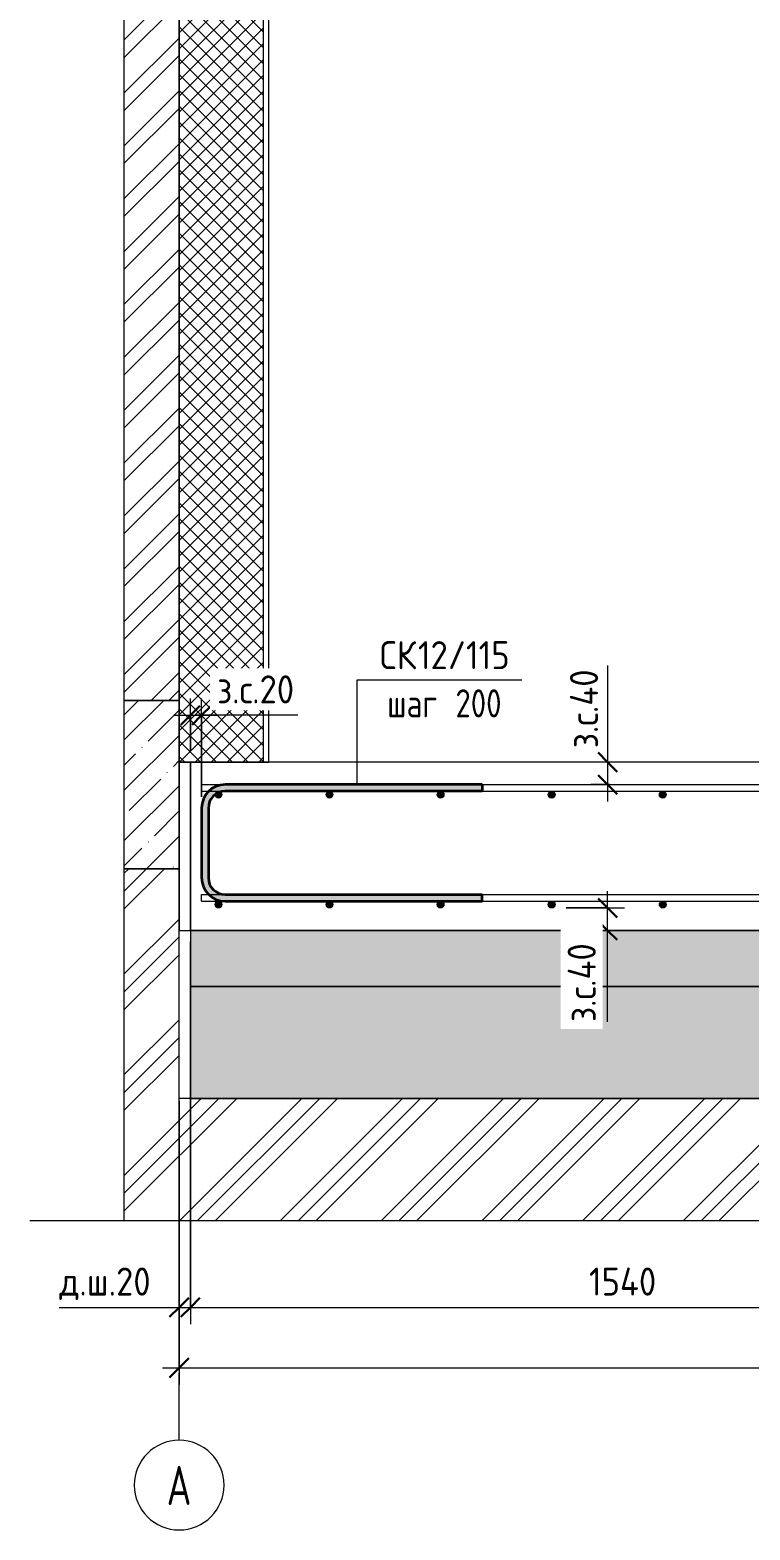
# Model space of a CAD drawing. Header units: millimetres. Extents: x -6516 to 17647, y -4389 to 6814.
# Drawn here: x -6516 to -5233, y -4389 to -1714 of the extents above; entities that cross this region are included whole.
import ezdxf

# ---------------------------------------------------------------- set-up
doc = ezdxf.new("R2010")
doc.units = ezdxf.units.MM
doc.linetypes.add('02 Штрихпунктирная _20 мм_', pattern=[25, 20, -2.5, 0, -2.5])
for name, color, linetype, lineweight in [('AA_Dim', 7, 'Continuous', 9), ('AA_Dim-20', 7, 'Continuous', 9), ('AA_Oformlenie', 7, 'Continuous', 9), ('AA_Vinoska', 7, 'Continuous', 9), ('AF_Perekritie', 7, 'Continuous', 60), ('AF_Perekritie_Грунт', 253, 'Continuous', 20), ('AF_Perekritie_Опалубка_Существующая', 253, 'Continuous', 20), ('AF_Stena', 7, 'Continuous', 60), ('AF_Stena_Опалубка', 253, 'Continuous', 20), ('AF_Stena_Опалубка_Существующая', 253, 'Continuous', 20), ('KR_Armatura', 7, 'Continuous', 20), ('KR_Armatura_Tonkie', 7, 'Continuous', 20), ('KR_Fundament', 7, 'Continuous', 20), ('Генплан', 7, 'Continuous', 9), ('Оси', 7, 'Continuous', 9)]:
    doc.layers.add(name, color=color, linetype=linetype, lineweight=lineweight)
doc.styles.add('ISOCPEUR', font='isocpeur.TTF', dxfattribs={"width": 0.7, "height": 70})
doc.styles.add('ISOCPEUR_1', font='isocpeur.TTF', dxfattribs={"width": 0.9, "height": 50})
doc.styles.add('ISOCPEUR_3', font='isocpeur.TTF', dxfattribs={"width": 0.8, "height": 50})
doc.dimstyles.new('00_Точн_3_знака__прозр_', dxfattribs={"dimscale": 304.8, "dimtxt": 50.137748, "dimasz": 0.111549, "dimexe": 0.098425, "dimexo": 0.065617, "dimgap": 0.006562, "dimtad": 1, "dimdec": 3, "dimrnd": 0.001, "dimdsep": 46, "dimtxsty": 'ISOCPEUR_1', "dimblk1": 'OBLIQUE', "dimblk2": 'OBLIQUE', "dimsah": 1, "dimcen": 0.09, "dimdle": 0.098425, "dimazin": 0, "dimtfac": 1, "dimtdec": 4, "dimtix": 1, "dimtmove": 1, "dimatfit": 3, "dimfxl": 1, "dimtvp": 1, "dimtolj": 1, "dimtzin": 0, "dimlwd": 18, "dimlwe": 18, "dimarcsym": 2})
doc.dimstyles.new('00_Точн_3_знака__прозр__1', dxfattribs={"dimscale": 304.8, "dimtxt": 50.137748, "dimasz": 0.111549, "dimexe": 0.098425, "dimexo": 0.065617, "dimgap": 0.006562, "dimtad": 1, "dimdec": 3, "dimrnd": 0.001, "dimdsep": 46, "dimtxsty": 'ISOCPEUR_1', "dimblk1": 'OBLIQUE', "dimblk2": 'OBLIQUE', "dimsah": 1, "dimcen": 0.09, "dimdle": 0.098425, "dimazin": 0, "dimtfac": 1, "dimtdec": 4, "dimtix": 1, "dimtmove": 0, "dimatfit": 3, "dimfxl": 1, "dimtvp": 1, "dimtolj": 1, "dimtzin": 0, "dimlwd": 18, "dimlwe": 18, "dimarcsym": 2})
doc.dimstyles.new('01_Точн_3_знака__непрозр_', dxfattribs={"dimscale": 304.8, "dimtxt": 50.137748, "dimasz": 0.111549, "dimexe": 0.098425, "dimexo": 0.065617, "dimgap": 0.019685, "dimtad": 1, "dimdec": 3, "dimrnd": 0.001, "dimdsep": 46, "dimtxsty": 'ISOCPEUR_1', "dimblk1": 'OBLIQUE', "dimblk2": 'OBLIQUE', "dimsah": 1, "dimcen": 0.09, "dimdle": 0.098425, "dimazin": 0, "dimtfac": 1, "dimtdec": 4, "dimtix": 1, "dimtmove": 1, "dimatfit": 3, "dimfxl": 1, "dimtvp": 1, "dimtfill": 1, "dimtolj": 1, "dimtzin": 0, "dimlwd": 18, "dimlwe": 18, "dimarcsym": 2})
doc.dimstyles.new('01_Точн_3_знака__непрозр__1', dxfattribs={"dimscale": 304.8, "dimtxt": 50.137748, "dimasz": 0.111549, "dimexe": 0.098425, "dimexo": 0.065617, "dimgap": 0.019685, "dimtad": 1, "dimdec": 3, "dimrnd": 0.001, "dimdsep": 46, "dimtxsty": 'ISOCPEUR_1', "dimblk1": 'OBLIQUE', "dimblk2": 'OBLIQUE', "dimsah": 1, "dimcen": 0.09, "dimdle": 0.098425, "dimazin": 0, "dimtfac": 1, "dimtdec": 4, "dimtix": 1, "dimtmove": 0, "dimatfit": 3, "dimfxl": 1, "dimtvp": 1, "dimtfill": 1, "dimtolj": 1, "dimtzin": 0, "dimlwd": 18, "dimlwe": 18, "dimarcsym": 2})

# ---------------------------------------------------------------- blocks, each defined once
blk = doc.blocks.new('Грунт - Грунт-3679763-КР_РЗ_Арм_1')
at = {"layer": 'Генплан'}
h = blk.add_hatch(dxfattribs=at)
h.set_pattern_fill('FP_1', color=256, style=0, pattern_type=2)
h.set_pattern_definition([(45, (-3218.36, -300), (-89.8026, 89.8026), []), (45, (-3186.61, -300), (0, 179.605), []), (45, (-3250.11, -300), (0, 179.605), [])])
h.paths.add_polyline_path([(-3403.9, -3837.5), (-3392.9, -3802.8), (-3381.9, -3837.5), (-3381.9, -3821.8), (-3359.4, -3821.8), (-3359.4, -3837.5), (43.1, -3837.5), (43.1, -3620), (-6250, -3620), (-6250, -3210), (-6348.4, -3210), (-6348.4, -3837.5), (-3980, -3837.5)])
for p, q in [((-6250, -3210), (-6348.4, -3210)), ((-6250, -3620), (-6250, -3210)), ((43.1, -3620), (-6250, -3620))]:
    blk.add_line(p, q, dxfattribs=at)
blk = doc.blocks.new('011_ЛинияОбрыва _ЭлУзла_Линия_ - Тип 1-3750527-КР_РЗ_Арм_1')
at = {"layer": 'AA_Oformlenie'}
blk.add_line((-6348.4, -1501.4), (-6348.4, -3837.5), dxfattribs=at)
blk = doc.blocks.new('011_ЛинияОбрыва _ЭлУзла_Линия_ - Тип 1-3712224-КР_РЗ_Арм_1')
at = {"layer": 'AA_Oformlenie'}
blk.add_line((-6515.9, -3837.5), (-3403.9, -3837.5), dxfattribs=at)
blk = doc.blocks.new('Ось сетки - d_4мм-2765513-КР_РЗ_Арм_1')
at = {"layer": 'Оси'}
for start, end in [(360, 180), (360, 180), (180, 360), (180, 360)]:
    blk.add_arc((0, -4309.3), 80, start, end, dxfattribs=at)
blk = doc.blocks.new('DIMBLOCK9-КР_РЗ_Арм_1')
at = {"layer": 'AA_Dim-20', "lineweight": 30}
for p, q in [((-5486.3, -3280), (-5503.3, -3263)), ((-5486.3, -3280), (-5469.3, -3297)), ((-5486.3, -3320), (-5503.3, -3303)), ((-5486.3, -3320), (-5469.3, -3337))]:
    blk.add_line(p, q, dxfattribs=at)
at = {"layer": 'AA_Dim-20', "lineweight": 18}
for p, q in [((-5486.3, -3350), (-5486.3, -3250)), ((-5560, -3280), (-5456.3, -3280)), ((-5486.3, -3280), (-5560, -3280)), ((-5486.3, -3315.8), (-5486.3, -3300)), ((-5486.3, -3483.4), (-5486.3, -3315.8)), ((-5490.3, -3320), (-5456.3, -3320)), ((-5486.3, -3320), (-5490.3, -3320))]:
    blk.add_line(p, q, dxfattribs=at)
at = {"layer": 'AA_Dim-20', "color": 0, "lineweight": 18, "insert": (-5557.4, -3483.4), "char_height": 50, "width": 177.09, "attachment_point": 1, "rotation": 90, "line_spacing_factor": 1.135194, "style": 'ISOCPEUR_1', "bg_fill": 3, "box_fill_scale": 1.25, "bg_fill_color": 256, "bg_fill_true_color": 13158600, "bg_fill_transparency": 0}
blk.add_mtext('з.с.40', dxfattribs=at)
blk = doc.blocks.new('_Oblique')
at = {"color": 0, "linetype": 'ByBlock', "lineweight": -2}
blk.add_line((-0.5, -0.5), (0.5, 0.5), dxfattribs=at)
blk = doc.blocks.new('DIMBLOCK10-КР_РЗ_Арм_1')
at = {"layer": 'AA_Dim-20', "lineweight": 18}
for p, q in [((-5486.3, -2847.5), (-5486.3, -3015.1)), ((-5486.3, -2990), (-5486.3, -3090)), ((-5482.2, -3020), (-5516.3, -3020)), ((-5486.3, -3015.1), (-5486.3, -3040)), ((-5486.3, -3020), (-5482.2, -3020)), ((-5482.2, -3060), (-5516.3, -3060)), ((-5486.3, -3060), (-5482.2, -3060))]:
    blk.add_line(p, q, dxfattribs=at)
at = {"layer": 'AA_Dim-20', "lineweight": 30}
for p, q in [((-5486.3, -3020), (-5503.3, -3003)), ((-5486.3, -3020), (-5469.3, -3037)), ((-5486.3, -3060), (-5503.3, -3043)), ((-5486.3, -3060), (-5469.3, -3077))]:
    blk.add_line(p, q, dxfattribs=at)
at = {"layer": 'AA_Dim-20', "color": 0, "lineweight": 18, "insert": (-5553.4, -2995.1), "char_height": 50, "width": 177.09, "attachment_point": 1, "rotation": 90, "line_spacing_factor": 1.135194, "style": 'ISOCPEUR_1'}
blk.add_mtext('з.с.40', dxfattribs=at)
blk = doc.blocks.new('DIMBLOCK11-КР_РЗ_Арм_1')
at = {"layer": 'AA_Dim-20', "lineweight": 18}
for p, q in [((-6250, -3624.8), (-6250, -4130.1)), ((-6250, -4100.1), (-6250, -3624.8)), ((0, -3624.8), (0, -4130.1)), ((0, -4100.1), (0, -3624.8)), ((-6280, -4100.1), (30, -4100.1))]:
    blk.add_line(p, q, dxfattribs=at)
at = {"layer": 'AA_Dim-20', "lineweight": 30}
for p, q in [((-6250, -4100.1), (-6233, -4083.1)), ((0, -4100.1), (17, -4083.1)), ((-6250, -4100.1), (-6267, -4117.1)), ((0, -4100.1), (-17, -4117.1))]:
    blk.add_line(p, q, dxfattribs=at)
at = {"layer": 'AA_Dim-20', "color": 0, "lineweight": 18, "insert": (-3187.4, -4033), "char_height": 50, "width": 149.846, "attachment_point": 1, "line_spacing_factor": 1.135194, "style": 'ISOCPEUR_1'}
blk.add_mtext('6250', dxfattribs=at)
blk = doc.blocks.new('DIMBLOCK12-КР_РЗ_Арм_1')
at = {"layer": 'AA_Dim-20', "lineweight": 18}
for p, q in [((-6230, -3000), (-6230, -2906.4)), ((-6210, -3082), (-6210, -2906.4)), ((-6260, -2936.4), (-6180, -2936.4)), ((-6230, -2936.4), (-6230, -3000)), ((-6202.4, -2936.4), (-6220, -2936.4)), ((-6210, -2936.4), (-6210, -3082)), ((-6038.7, -2936.4), (-6202.4, -2936.4))]:
    blk.add_line(p, q, dxfattribs=at)
at = {"layer": 'AA_Dim-20', "lineweight": 30}
for p, q in [((-6230, -2936.4), (-6247, -2953.4)), ((-6230, -2936.4), (-6213, -2919.4)), ((-6210, -2936.4), (-6227, -2953.4)), ((-6210, -2936.4), (-6193, -2919.4))]:
    blk.add_line(p, q, dxfattribs=at)
at = {"layer": 'AA_Dim-20', "color": 0, "lineweight": 18, "insert": (-6182.4, -2865.3), "char_height": 50, "width": 172.55, "attachment_point": 1, "line_spacing_factor": 1.135194, "style": 'ISOCPEUR_1', "bg_fill": 3, "box_fill_scale": 1.25, "bg_fill_color": 256, "bg_fill_true_color": 13158600, "bg_fill_transparency": 0}
blk.add_mtext('з.с.20', dxfattribs=at)
blk = doc.blocks.new('042_М_Арматуры - Диам длина поз _ Шаг-2260295-КР_РЗ_Арм_1')
at = {"layer": 'AA_Vinoska'}
blk.add_line((-860.2, -1582.4), (-580.2, -1582.4), dxfattribs=at)
blk = doc.blocks.new('DIMBLOCK33-КР_РЗ_Арм_1')
at = {"layer": 'AA_Dim-20', "lineweight": 18}
for p, q in [((-6230, -3340), (-6230, -4022.4)), ((-6230, -3992.4), (-6230, -3340)), ((-6250, -3624.8), (-6250, -4022.4)), ((-6250, -3992.4), (-6250, -3624.8)), ((-6463.7, -3992.4), (-6283.8, -3992.4)), ((-6283.8, -3992.4), (-6240, -3992.4)), ((-6280, -3992.4), (-6230, -3992.4))]:
    blk.add_line(p, q, dxfattribs=at)
at = {"layer": 'AA_Dim-20', "lineweight": 30}
for p, q in [((-6250, -3992.4), (-6233, -3975.4)), ((-6230, -3992.4), (-6213, -3975.4)), ((-6250, -3992.4), (-6267, -4009.4)), ((-6230, -3992.4), (-6247, -4009.4))]:
    blk.add_line(p, q, dxfattribs=at)
at = {"layer": 'AA_Dim-20', "color": 0, "lineweight": 18, "insert": (-6463.7, -3921.3), "char_height": 50, "width": 191.848, "attachment_point": 1, "line_spacing_factor": 1.135194, "style": 'ISOCPEUR_1', "bg_fill": 3, "box_fill_scale": 1.25, "bg_fill_color": 256, "bg_fill_true_color": 13158600, "bg_fill_transparency": 0}
blk.add_mtext('д.ш.20', dxfattribs=at)
blk = doc.blocks.new('DIMBLOCK34-КР_РЗ_Арм_1')
at = {"layer": 'AA_Dim-20', "lineweight": 18}
for p, q in [((-4690, -3040), (-4690, -4022.4)), ((-4690, -3992.4), (-4690, -3040)), ((-6230, -3340), (-6230, -4022.4)), ((-6230, -3992.4), (-6230, -3340)), ((-6230, -3992.4), (-4690, -3992.4))]:
    blk.add_line(p, q, dxfattribs=at)
at = {"layer": 'AA_Dim-20', "lineweight": 30}
for p, q in [((-6230, -3992.4), (-6213, -3975.4)), ((-4690, -3992.4), (-4673, -3975.4)), ((-6230, -3992.4), (-6247, -4009.4)), ((-4690, -3992.4), (-4707, -4009.4))]:
    blk.add_line(p, q, dxfattribs=at)
at = {"layer": 'AA_Dim-20', "color": 0, "lineweight": 18, "insert": (-5519.6, -3921.3), "char_height": 50, "width": 143.034, "attachment_point": 1, "line_spacing_factor": 1.135194, "style": 'ISOCPEUR_1', "bg_fill": 3, "box_fill_scale": 1.25, "bg_fill_color": 256, "bg_fill_true_color": 13158600, "bg_fill_transparency": 0}
blk.add_mtext('1540', dxfattribs=at)

msp = doc.modelspace()

# ---------------------------------------------------------------- hatches: boundary and pattern name
at = {"layer": 'AF_Perekritie', "lineweight": 9}
h = msp.add_hatch(dxfattribs=at)
h.set_pattern_fill('FP_5', color=256, style=0, pattern_type=2)
h.set_pattern_definition([(45, (-3218.36, -300), (-44.9013, 44.9013), []), (45, (-3173.46, -300), (-44.9013, 44.9013), [79.375, -15.875, 0.67056, -15.204])])
h.paths.add_polyline_path([(-6250, -3210), (-6250, -2910), (-6348.3533, -2910), (-6348.3533, -3210)])
h = msp.add_hatch(dxfattribs=at)
h.set_pattern_fill('FP_2', color=256, style=0, pattern_type=2)
h.set_pattern_definition([(50, (-3218.36, -300), (145.7474, -12.7507), [15.24, -167.64]), (355, (-3218.36, -300), (-28.194, 152.846), [12.192, -134.112]), (100.451, (-3206.22, -301.06), (117.554, 140.0937), [12.952, -142.472]), (46.184, (-3218.36, -259.36), (216.8635, -33.634), [22.86, -251.46]), (96.636, (-3200.3, -262.16), (189.922, 197.942), [19.428, -213.708]), (351.184, (-3218.36, -259.36), (189.925, 197.94), [18.288, -201.168]), (21, (-3198.04, -269.52), (121.292, -81.8118), [15.24, -167.64]), (326, (-3198.04, -269.52), (49.442, 147.3507), [12.192, -134.112]), (71.451, (-3187.93, -276.34), (170.734, 65.5375), [12.952, -142.472]), (37.5, (-3218.363, -300), (2.47086, 67.64346), [6.706, -125.781, 6.706, -129.438, -134.62]), (37.5, (-3218.363, -300), (2.47086, 67.64346), [-268.63, 6.706, -127.914]), (7.5, (-3218.36, -300), (53.4554, 80.144), [6.706, -70.917, 6.706, -122.733, -51.308]), (7.5, (-3218.36, -300), (53.4554, 80.144), [-207.061, 6.706, -44.602]), (327.5, (-3263.677, -300), (108.4723, -4.58285), [6.706, -44.094, 6.706, -151.79, -210.312]), (327.5, (-3263.677, -300), (108.4723, -4.58285), [-209.296, 6.706, -203.606]), (317.5, (-3284, -300), (118.503, 20.3417), [6.706, -59.334, 6.706, -98.552, -149.352]), (317.5, (-3284, -300), (118.503, 20.3417), [-171.298, 6.706, -142.646])])
h.paths.add_polyline_path([(-6230, -3420), (-90, -3420), (-90, -3320), (-6230, -3320)])
at = {"layer": 'AF_Stena', "lineweight": 9}
h = msp.add_hatch(dxfattribs=at)
h.set_pattern_fill('FP_3', color=256, style=0, pattern_type=2)
h.set_pattern_definition([(45, (-3218.36, -300), (-47.1463, 47.1463), []), (45, (-3186.93, -300), (-47.1463, 47.1463), [])])
h.paths.add_polyline_path([(-6348.3533, -2910), (-6250, -2910), (-6250, -300), (-6348.3533, -300), (-6348.3533, -1456.854), (-6313.7123, -1467.854), (-6348.3533, -1478.854), (-6332.6523, -1478.854), (-6332.6523, -1501.3775), (-6348.3533, -1501.3775), (-6348.3533, -1597.588)])
h = msp.add_hatch(dxfattribs=at)
h.set_pattern_fill('FP_4', color=256, style=0, pattern_type=2)
h.set_pattern_definition([(45, (-3218.363, -300), (-14.14214, 14.14214), []), (135, (-3218.363, -300), (-14.14214, -14.14214), [])])
h.paths.add_polyline_path([(-6250, -3020), (-6100, -3020), (-6100, -650), (-6250, -650), (-6250, -1597.588)])
at = {"layer": 'KR_Armatura', "lineweight": 9}
h = msp.add_hatch(color=256, dxfattribs=at)
edge = h.paths.add_edge_path()
edge.add_arc((-6180, -3078), 6, 0, 360)
for points in [[(-6183, -3083.1962), (-6177, -3083.1962), (-6174, -3078), (-6177, -3072.8038), (-6183, -3072.8038), (-6186, -3078)], [(-5985, -3083.1962), (-5979, -3083.1962), (-5976, -3078), (-5979, -3072.8038), (-5985, -3072.8038), (-5988, -3078)], [(-5787, -3083.1962), (-5781, -3083.1962), (-5778, -3078), (-5781, -3072.8038), (-5787, -3072.8038), (-5790, -3078)], [(-5589, -3083.1962), (-5583, -3083.1962), (-5580, -3078), (-5583, -3072.8038), (-5589, -3072.8038), (-5592, -3078)], [(-5391, -3083.1962), (-5385, -3083.1962), (-5382, -3078), (-5385, -3072.8038), (-5391, -3072.8038), (-5394, -3078)], [(-6183, -3279.1962), (-6177, -3279.1962), (-6174, -3274), (-6177, -3268.8038), (-6183, -3268.8038), (-6186, -3274)], [(-5985, -3279.1962), (-5979, -3279.1962), (-5976, -3274), (-5979, -3268.8038), (-5985, -3268.8038), (-5988, -3274)], [(-5787, -3279.1962), (-5781, -3279.1962), (-5778, -3274), (-5781, -3268.8038), (-5787, -3268.8038), (-5790, -3274)], [(-5589, -3279.1962), (-5583, -3279.1962), (-5580, -3274), (-5583, -3268.8038), (-5589, -3268.8038), (-5592, -3274)], [(-5391, -3279.1962), (-5385, -3279.1962), (-5382, -3274), (-5385, -3268.8038), (-5391, -3268.8038), (-5394, -3274)]]:
    msp.add_hatch(color=256, dxfattribs=at).paths.add_polyline_path(points)
h = msp.add_hatch(color=256, dxfattribs=at)
edge = h.paths.add_edge_path()
edge.add_arc((-5982, -3078), 6, 0, 360)
h = msp.add_hatch(color=256, dxfattribs=at)
edge = h.paths.add_edge_path()
edge.add_arc((-5784, -3078), 6, 0, 360)
h = msp.add_hatch(color=256, dxfattribs=at)
edge = h.paths.add_edge_path()
edge.add_arc((-5586, -3078), 6, 0, 360)
h = msp.add_hatch(color=256, dxfattribs=at)
edge = h.paths.add_edge_path()
edge.add_arc((-5388, -3078), 6, 0, 360)
h = msp.add_hatch(color=256, dxfattribs=at)
edge = h.paths.add_edge_path()
edge.add_arc((-6180, -3274), 6, 0, 360)
h = msp.add_hatch(color=256, dxfattribs=at)
edge = h.paths.add_edge_path()
edge.add_arc((-5982, -3274), 6, 0, 360)
h = msp.add_hatch(color=256, dxfattribs=at)
edge = h.paths.add_edge_path()
edge.add_arc((-5784, -3274), 6, 0, 360)
h = msp.add_hatch(color=256, dxfattribs=at)
edge = h.paths.add_edge_path()
edge.add_arc((-5586, -3274), 6, 0, 360)
h = msp.add_hatch(color=256, dxfattribs=at)
edge = h.paths.add_edge_path()
edge.add_arc((-5388, -3274), 6, 0, 360)
at = {"layer": 'KR_Armatura_Tonkie'}
for color, points in [(250, [(-6198, -3102), (-6196.9778, -3094.2354), (-6193.9808, -3087), (-6189.2132, -3080.7868), (-6183, -3076.0192), (-6175.7646, -3073.0222), (-6168, -3072), (-6168, -3060), (-6178.8704, -3061.4311), (-6189, -3065.6269), (-6197.6985, -3072.3015), (-6204.3731, -3081), (-6208.5689, -3091.1296), (-6210, -3102)]), (256, [(-6168, -3072), (-5710, -3072), (-5710, -3060), (-6168, -3060)]), (250, [(-6210, -3226), (-6198, -3226), (-6198, -3102), (-6210, -3102)]), (250, [(-6168, -3268), (-6168, -3256), (-6175.7646, -3254.9778), (-6183, -3251.9808), (-6189.2132, -3247.2132), (-6193.9808, -3241), (-6196.9778, -3233.7646), (-6198, -3226), (-6210, -3226), (-6208.5689, -3236.8704), (-6204.3731, -3247), (-6197.6985, -3255.6985), (-6189, -3262.3731), (-6178.8704, -3266.5689)]), (250, [(-5710, -3268), (-5710, -3256), (-6168, -3256), (-6168, -3268)])]:
    msp.add_hatch(color=color, dxfattribs=at).paths.add_polyline_path(points)
at = {"layer": 'KR_Fundament', "lineweight": 9}
h = msp.add_hatch(dxfattribs=at)
h.set_pattern_fill('FP_6', color=256, style=0, pattern_type=2)
h.set_pattern_definition([(0, (-3218.363, -300), (162.56, 40.64), [6.706, -115.214, 6.706, -115.214, -650.24]), (0, (-3218.363, -300), (162.56, 40.64), [-243.84, 6.706, -237.134, 6.706, -115.214, -284.48]), (0, (-3218.363, -300), (162.56, 40.64), [-609.6, 6.706, -74.574, 6.706, -196.494]), (120, (-3157.403, -279.68), (-116.47527, 120.4611), [6.706, -115.214, 6.706, -115.214, -650.24]), (120, (-3157.403, -279.68), (-116.47527, 120.4611), [-243.84, 6.706, -237.134, 6.706, -115.214, -284.48]), (120, (-3157.403, -279.68), (-116.47527, 120.4611), [-609.6, 6.706, -74.574, 6.706, -196.494]), (240, (-3137.083, -198.4), (-46.08473, -161.1011), [6.706, -115.214, 6.706, -115.214, -650.24]), (240, (-3137.083, -198.4), (-46.08473, -161.1011), [-243.84, 6.706, -237.134, 6.706, -115.214, -284.48]), (240, (-3137.083, -198.4), (-46.08473, -161.1011), [-609.6, 6.706, -74.574, 6.706, -196.494])])
h.paths.add_polyline_path([(-6230, -3620), (43.0982, -3620), (43.0982, -1981.2521), (27.3971, -1981.2521), (27.3971, -1958.7287), (43.0982, -1958.7287), (8.4572, -1947.7287), (43.0982, -1936.7287), (43.0982, -80), (-190, -80), (-190, -3320), (-90, -3320), (-90, -3420), (-6230, -3420)])

# ---------------------------------------------------------------- linework, layer by layer
at = {"layer": 'AA_Vinoska'}
for p, q in [((-5932.6628, -2873.192), (-5919.329, -2873.192)), ((-5932.6628, -3061.77), (-5932.6628, -2873.192))]:
    msp.add_line(p, q, dxfattribs=at)
at = {"layer": 'AF_Perekritie_Грунт'}
for p, q in [((-90, -3320), (-6230, -3320)), ((-6230, -3320), (-6230, -3420)), ((-6230, -3420), (-90, -3420))]:
    msp.add_line(p, q, dxfattribs=at)
at = {"layer": 'AF_Perekritie_Опалубка_Существующая'}
for p, q in [((-6250, -2910), (-6348.3533, -2910)), ((-6250, -3210), (-6250, -2910)), ((-6348.3533, -3210), (-6250, -3210))]:
    msp.add_line(p, q, dxfattribs=at)
at = {"layer": 'AF_Stena_Опалубка'}
for p, q in [((-6250, -3020), (-6250, -3320)), ((-6230, -3020), (-6250, -3020)), ((-6230, -3320), (-6230, -3020)), ((-6250, -3320), (-6230, -3320))]:
    msp.add_line(p, q, dxfattribs=at)
at = {"layer": 'AF_Stena_Опалубка_Существующая'}
for p, q in [((-6250, -2910), (-6250, -300)), ((-6250, -650), (-6250, -3020)), ((-6100, -650), (-6100, -3020)), ((-6090, -3020), (-6090, -650)), ((-6348.3533, -2910), (-6250, -2910)), ((-6250, -3020), (-6090, -3020))]:
    msp.add_line(p, q, dxfattribs=at)
at = {"layer": 'KR_Armatura', "lineweight": 9}
for p, q in [((-6183, -3072.8038), (-6186, -3078)), ((-6177, -3072.8038), (-6183, -3072.8038)), ((-6174, -3078), (-6177, -3072.8038)), ((-5985, -3072.8038), (-5988, -3078)), ((-5979, -3072.8038), (-5985, -3072.8038)), ((-5976, -3078), (-5979, -3072.8038)), ((-5787, -3072.8038), (-5790, -3078)), ((-5781, -3072.8038), (-5787, -3072.8038)), ((-5778, -3078), (-5781, -3072.8038)), ((-5589, -3072.8038), (-5592, -3078)), ((-5583, -3072.8038), (-5589, -3072.8038)), ((-5580, -3078), (-5583, -3072.8038)), ((-5391, -3072.8038), (-5394, -3078)), ((-5385, -3072.8038), (-5391, -3072.8038)), ((-5382, -3078), (-5385, -3072.8038)), ((-6186, -3078), (-6183, -3083.1962)), ((-6183, -3083.1962), (-6177, -3083.1962)), ((-6177, -3083.1962), (-6174, -3078)), ((-5988, -3078), (-5985, -3083.1962)), ((-5985, -3083.1962), (-5979, -3083.1962)), ((-5979, -3083.1962), (-5976, -3078)), ((-5790, -3078), (-5787, -3083.1962)), ((-5787, -3083.1962), (-5781, -3083.1962)), ((-5781, -3083.1962), (-5778, -3078)), ((-5592, -3078), (-5589, -3083.1962)), ((-5589, -3083.1962), (-5583, -3083.1962)), ((-5583, -3083.1962), (-5580, -3078)), ((-5394, -3078), (-5391, -3083.1962)), ((-5391, -3083.1962), (-5385, -3083.1962)), ((-5385, -3083.1962), (-5382, -3078)), ((-6183, -3268.8038), (-6186, -3274)), ((-6186, -3274), (-6183, -3279.1962)), ((-6177, -3268.8038), (-6183, -3268.8038)), ((-6183, -3279.1962), (-6177, -3279.1962)), ((-6174, -3274), (-6177, -3268.8038)), ((-6177, -3279.1962), (-6174, -3274)), ((-5985, -3268.8038), (-5988, -3274)), ((-5988, -3274), (-5985, -3279.1962)), ((-5979, -3268.8038), (-5985, -3268.8038)), ((-5985, -3279.1962), (-5979, -3279.1962)), ((-5976, -3274), (-5979, -3268.8038)), ((-5979, -3279.1962), (-5976, -3274)), ((-5787, -3268.8038), (-5790, -3274)), ((-5790, -3274), (-5787, -3279.1962)), ((-5781, -3268.8038), (-5787, -3268.8038)), ((-5787, -3279.1962), (-5781, -3279.1962)), ((-5778, -3274), (-5781, -3268.8038)), ((-5781, -3279.1962), (-5778, -3274)), ((-5589, -3268.8038), (-5592, -3274)), ((-5592, -3274), (-5589, -3279.1962)), ((-5583, -3268.8038), (-5589, -3268.8038)), ((-5589, -3279.1962), (-5583, -3279.1962)), ((-5580, -3274), (-5583, -3268.8038)), ((-5583, -3279.1962), (-5580, -3274)), ((-5391, -3268.8038), (-5394, -3274)), ((-5394, -3274), (-5391, -3279.1962)), ((-5385, -3268.8038), (-5391, -3268.8038)), ((-5391, -3279.1962), (-5385, -3279.1962)), ((-5382, -3274), (-5385, -3268.8038)), ((-5385, -3279.1962), (-5382, -3274))]:
    msp.add_line(p, q, dxfattribs=at)
for centre in [(-6180, -3078), (-5982, -3078), (-5784, -3078), (-5586, -3078), (-5388, -3078), (-6180, -3274), (-5982, -3274), (-5784, -3274), (-5586, -3274), (-5388, -3274)]:
    msp.add_circle(centre, 6, dxfattribs=at)
at = {"layer": 'KR_Armatura_Tonkie'}
for p, q in [((-6210, -3060), (-210, -3060)), ((-6210, -3072), (-6210, -3060)), ((-6210, -3072), (-210, -3072)), ((-6210, -3256), (-210, -3256)), ((-6210, -3268), (-6210, -3256)), ((-6210, -3268), (-210, -3268))]:
    msp.add_line(p, q, dxfattribs=at)
at = {"layer": 'KR_Armatura_Tonkie', "lineweight": 35}
for p, q in [((-5710, -3060), (-6168, -3060)), ((-5710, -3072), (-6168, -3072)), ((-5710, -3060), (-5710, -3072)), ((-6210, -3102), (-6210, -3226)), ((-6198, -3102), (-6198, -3226)), ((-6168, -3256), (-5710, -3256)), ((-5710, -3268), (-5710, -3256)), ((-6168, -3268), (-5710, -3268))]:
    msp.add_line(p, q, dxfattribs=at)
for centre, radius, start, end in [((-6168, -3102), 42, 90, 180), ((-6168, -3102), 30, 90, 180), ((-6168, -3226), 42, 180, 270), ((-6168, -3226), 30, 180, 270)]:
    msp.add_arc(centre, radius, start, end, dxfattribs=at)
at = {"layer": 'KR_Fundament'}
for p, q in [((-4690, -3020), (-6230, -3020)), ((-6230, -3020), (-6230, -3320)), ((-6230, -3320), (-190, -3320)), ((-90, -3420), (-6230, -3420)), ((-6230, -3420), (-6230, -3620)), ((-6230, -3620), (43.0982, -3620))]:
    msp.add_line(p, q, dxfattribs=at)
at = {"layer": 'Оси', "linetype": '02 Штрихпунктирная _20 мм_'}
msp.add_line((-6250, -4129.3202), (-6250, 765.9311), dxfattribs=at)
at = {"layer": 'Оси'}
msp.add_line((-6250, -4229.3202), (-6250, -4129.3202), dxfattribs=at)

# ---------------------------------------------------------------- block references
at = {"layer": 'AA_Oformlenie'}
for name in ['011_ЛинияОбрыва _ЭлУзла_Линия_ - Тип 1-3750527-КР_РЗ_Арм_1', '011_ЛинияОбрыва _ЭлУзла_Линия_ - Тип 1-3712224-КР_РЗ_Арм_1']:
    msp.add_blockref(name, (0, 0), dxfattribs=at)
at = {"layer": 'AA_Vinoska'}
msp.add_blockref('042_М_Арматуры - Диам длина поз _ Шаг-2260295-КР_РЗ_Арм_1', (-5059.1004, -1290.827), dxfattribs=at)
at = {"layer": 'Генплан'}
msp.add_blockref('Грунт - Грунт-3679763-КР_РЗ_Арм_1', (0, 0), dxfattribs=at)
at = {"layer": 'Оси'}
msp.add_blockref('Ось сетки - d_4мм-2765513-КР_РЗ_Арм_1', (-6250, 0), dxfattribs=at)

# ---------------------------------------------------------------- texts
at = {"layer": 'AA_Vinoska', "char_height": 50, "attachment_point": 1}
for s, insert, width, style in [('СК', (-5892.2662, -2804.187), 82.253137, 'ISOCPEUR_1'), ('12/115', (-5824.4005, -2804.187), 199.139175, 'ISOCPEUR_1'), ('шаг', (-5879.2962, -2890.168), 116.7257, 'ISOCPEUR_3'), (' 200', (-5782.9878, -2890.168), 133.4008, 'ISOCPEUR_3')]:
    msp.add_mtext(s, dxfattribs=dict(at, insert=insert, width=width, style=style))
at = {"layer": 'Оси', "insert": (-6272.2161, -4274.8281), "char_height": 70, "width": 53.8734, "attachment_point": 1, "style": 'ISOCPEUR'}
msp.add_mtext('\\fISOCPEUR|b0|i0|c204|p34|;\\W.7;А', dxfattribs=at)

# ---------------------------------------------------------------- dimensions: what is measured, and where the dimension line sits
at = {"layer": 'AA_Dim', "lineweight": 18}
dim = msp.add_linear_dim(base=(-5486.2911, -3060), p1=(-5462.2495, -3020), p2=(-5462.2495, -3060), angle=90, dimstyle='00_Точн_3_знака__прозр_', override={"dimpost": 'з.с.<>', "dimfxl": 40}, dxfattribs=at)
dim.commit()
dim.dimension.update_dxf_attribs({"geometry": 'DIMBLOCK10-КР_РЗ_Арм_1', "text_midpoint": (-5520.0937, -2906.5158), "dimtype": 160, "text_rotation": 90})
dim = msp.add_linear_dim(base=(0, -4100.124), p1=(-6250, -3604.8), p2=(0, -3604.8), dimstyle='00_Точн_3_знака__прозр__1', override={"dimpost": '<>', "dimfxl": 6250}, dxfattribs=at)
dim.commit()
dim.dimension.update_dxf_attribs({"geometry": 'DIMBLOCK11-КР_РЗ_Арм_1', "text_midpoint": (-3125, -4073.124)})

# ---------------------------------------------------------------- next in the draw order: dimensions: what is measured, and where the dimension line sits
for base, p1, p2, override, picture, middle in [((-6210, -2936.418), (-6230, -3020), (-6210, -3102), {"dimpost": 'з.с.<>', "dimfxl": 84.403791}, 'DIMBLOCK12-КР_РЗ_Арм_1', (-6096.1709, -2898.6154)), ((-6230, -3992.4119), (-6250, -3604.8), (-6230, -3320), {"dimpost": 'д.ш.<>', "dimfxl": 285.501384}, 'DIMBLOCK33-КР_РЗ_Арм_1', (-6367.7837, -3954.6093))]:
    dim = msp.add_linear_dim(base=base, p1=p1, p2=p2, dimstyle='01_Точн_3_знака__непрозр_', override=override, dxfattribs=at)
    dim.commit()
    dim.dimension.update_dxf_attribs({"geometry": picture, "text_midpoint": middle, "dimtype": 160})
dim = msp.add_linear_dim(base=(-5486.2911, -3280), p1=(-5510.3327, -3320), p2=(-5580, -3280), angle=90, dimstyle='01_Точн_3_знака__непрозр_', override={"dimpost": 'з.с.<>', "dimfxl": 80.333854}, dxfattribs=at)
dim.commit()
dim.dimension.update_dxf_attribs({"geometry": 'DIMBLOCK9-КР_РЗ_Арм_1', "text_midpoint": (-5524.0937, -3394.818), "dimtype": 160, "text_rotation": 90})

# ---------------------------------------------------------------- next in the draw order: dimensions: what is measured, and where the dimension line sits
dim = msp.add_linear_dim(base=(-4690, -3992.4119), p1=(-6230, -3320), p2=(-4690, -3020), dimstyle='01_Точн_3_знака__непрозр__1', override={"dimpost": '<>', "dimfxl": 1568.948693}, dxfattribs=at)
dim.commit()
dim.dimension.update_dxf_attribs({"geometry": 'DIMBLOCK34-КР_РЗ_Арм_1', "text_midpoint": (-5460, -3961.4119)})

doc.saveas('drawing.dxf')
